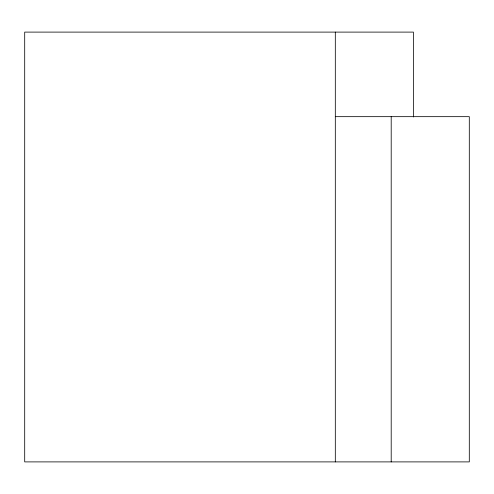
<?xml version="1.0" encoding="UTF-8"?>
<svg xmlns="http://www.w3.org/2000/svg" width="494" height="494" viewBox="0 0 494 494"><rect width="100%" height="100%" fill="white"/><g stroke="black" fill="none" stroke-linecap="round" stroke-linejoin="round"><path stroke-width="0.74" d="M335.315 116.664L469.3 116.664L469.3 461.896L24.7 461.896L24.7 32.104L413.416 32.104L413.416 116.985M391.199 116.664L391.199 461.896M335.315 32.104L335.315 461.896"/></g></svg>
